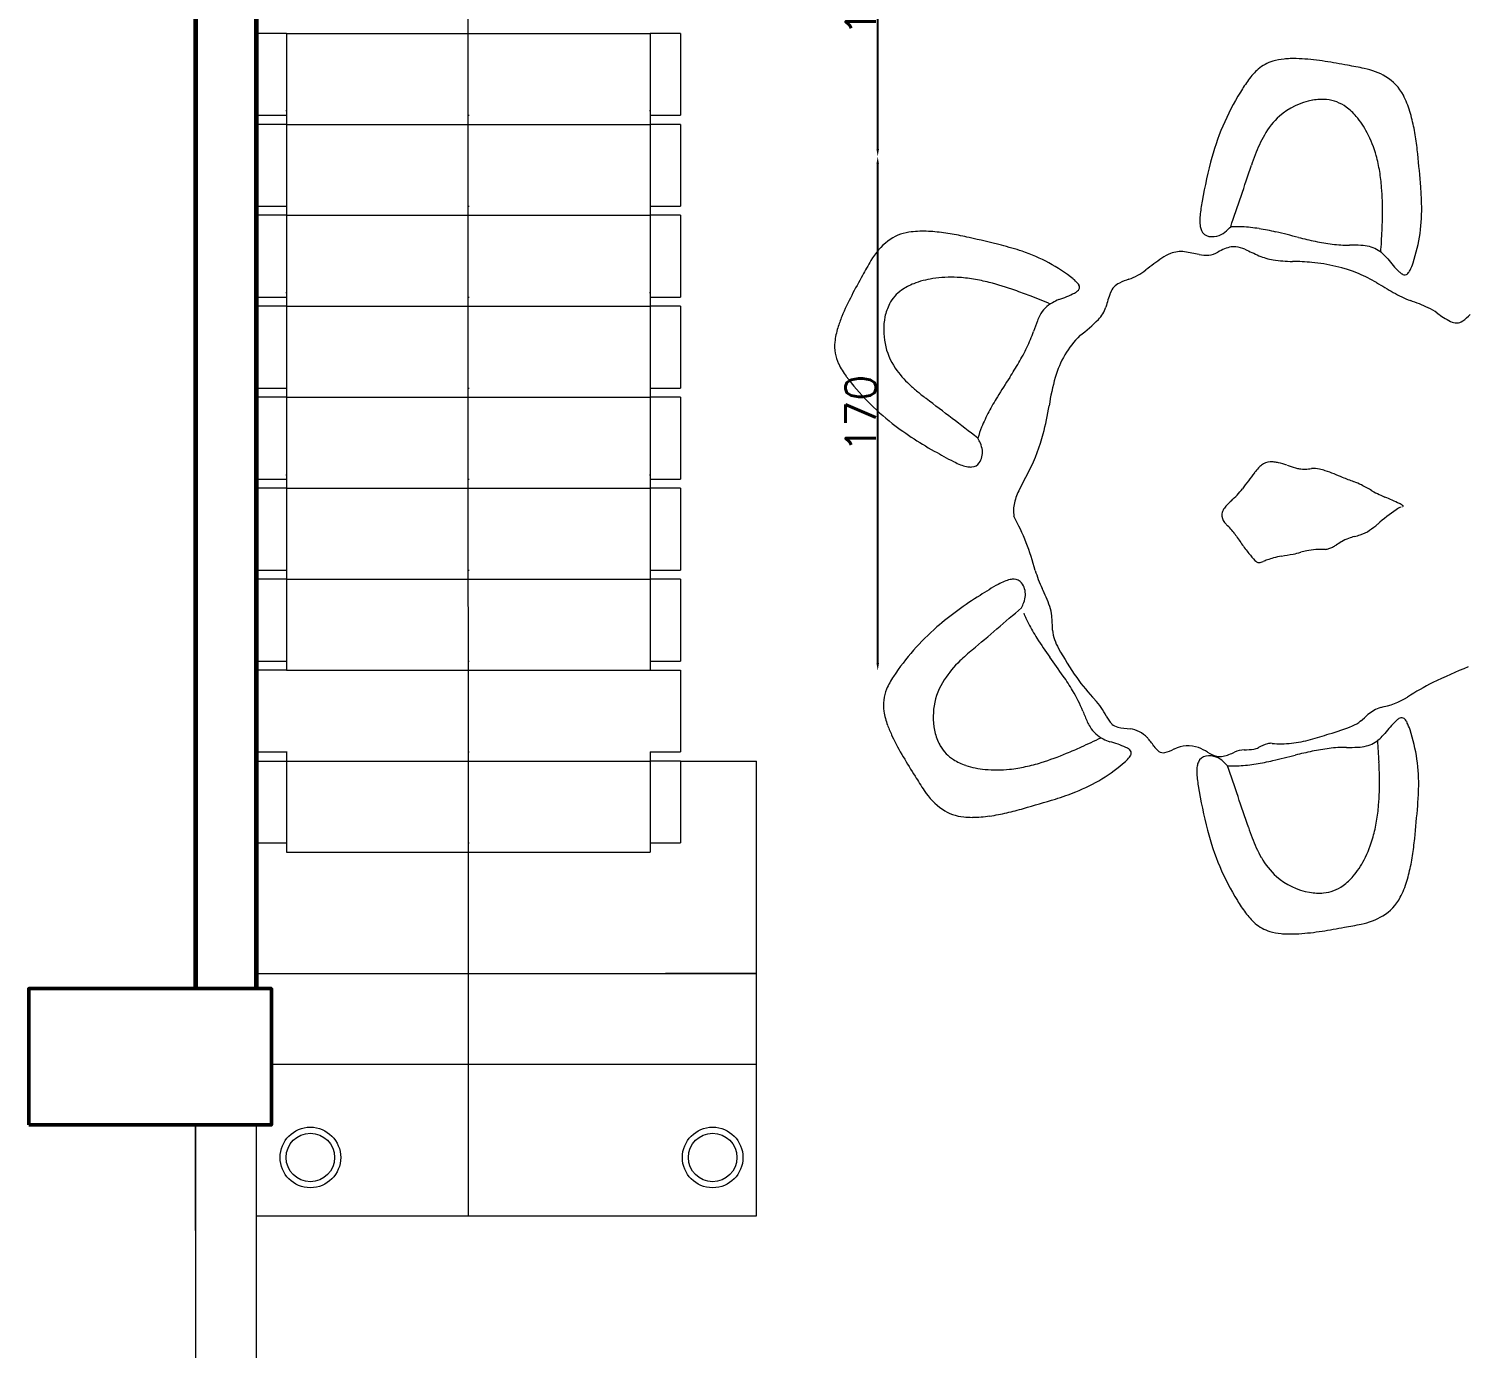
# Model space of a CAD drawing. Extents: x 3270 to 6851, y -140 to 2884.
# Drawn here: x 3773.4 to 4248.8, y 849.1 to 1284.2 of the extents above; entities that cross this region are included whole.
import ezdxf

# ---------------------------------------------------------------- set-up
doc = ezdxf.new("R2010")
doc.units = 0
doc.header["$LTSCALE"] = 20
doc.linetypes.add('ACAD_ISO07W100', pattern=[3, 0, -3])
doc.layers.get('0').update_dxf_attribs({"linetype": 'CONTINUOUS', "lineweight": 15})
doc.layers.get('DEFPOINTS').update_dxf_attribs({"linetype": 'CONTINUOUS'})
for name, color, linetype, lineweight in [('DUVAR', 7, 'CONTINUOUS', 60), ('KOLON', 7, 'CONTINUOUS', 50), ('MERDİVEN', 10, 'CONTINUOUS', 13), ('Ö-MOBİLYA', 31, 'CONTINUOUS', 18), ('ölçü', 102, 'CONTINUOUS', 15)]:
    doc.layers.add(name, color=color, linetype=linetype, lineweight=lineweight)
doc.styles.get("Standard").update_dxf_attribs({"font": 'txttw.shx'})
doc.dimstyles.new('YAZI', dxfattribs={"dimtxt": 10, "dimasz": 2.5, "dimexe": 1.25, "dimexo": 0.625, "dimtad": 1, "dimdec": 0, "dimtxsty": 'Standard', "dimcen": 2.5, "dimse1": 1, "dimse2": 1, "dimclrd": 256, "dimclrt": 256, "dimadec": 0, "dimazin": 0, "dimtfac": 1, "dimtdec": 0, "dimtmove": 0, "dimatfit": 3, "dimfxl": 1, "dimarcsym": 0})

# ---------------------------------------------------------------- blocks, each defined once
blk = doc.blocks.new('*D105')
at = {"layer": 'DEFPOINTS', "color": 0, "transparency": 16777216}
for p in [(4053.38, 1242.13), (4132.75, 1242.13), (4048.55, 1072.58)]:
    blk.add_point(p, dxfattribs=at)
at = {"layer": 'ölçü', "lineweight": -2, "transparency": 16777216}
blk.add_line((4053.38, 1075.08), (4053.38, 1239.63), dxfattribs=at)
at = {"layer": 'ölçü', "transparency": 16777216}
for points in [[(4052.96, 1239.63), (4053.8, 1239.63), (4053.38, 1242.13)], [(4052.96, 1075.08), (4053.8, 1075.08), (4053.38, 1072.58)]]:
    blk.add_solid(points, dxfattribs=at)
at = {"layer": 'ölçü', "transparency": 16777216, "insert": (4047.76, 1157.35), "char_height": 10, "attachment_point": 5, "rotation": 90}
blk.add_mtext('170', dxfattribs=at)
blk = doc.blocks.new('*D135')
at = {"layer": 'DEFPOINTS', "color": 0, "transparency": 16777216}
for p in [(4053.38, 1347.39), (4066.46, 1347.39), (4132.75, 1242.13)]:
    blk.add_point(p, dxfattribs=at)
at = {"layer": 'ölçü', "lineweight": -2, "transparency": 16777216}
blk.add_line((4053.38, 1244.63), (4053.38, 1344.89), dxfattribs=at)
at = {"layer": 'ölçü', "transparency": 16777216}
for points in [[(4052.96, 1344.89), (4053.8, 1344.89), (4053.38, 1347.39)], [(4052.96, 1244.63), (4053.8, 1244.63), (4053.38, 1242.13)]]:
    blk.add_solid(points, dxfattribs=at)
at = {"layer": 'ölçü', "transparency": 16777216, "insert": (4047.76, 1294.76), "char_height": 10, "attachment_point": 5, "rotation": 90}
blk.add_mtext('105', dxfattribs=at)

msp = doc.modelspace()

# ---------------------------------------------------------------- linework, layer by layer
for p, q in [((3828.38, 887.88), (3828.38, 922.74)), ((3828.38, 922.74), (3828.38, 222.74)), ((3848.38, 922.74), (3848.38, 242.74))]:
    msp.add_line(p, q)
at = {"layer": 'DUVAR'}
for p, q in [((3828.38, 1497.74), (3828.38, 967.74)), ((3848.38, 1497.74), (3848.38, 967.74))]:
    msp.add_line(p, q, dxfattribs=at)
at = {"layer": 'KOLON'}
msp.add_lwpolyline([(3773.38, 922.74), (3853.38, 922.74), (3853.38, 967.74), (3773.38, 967.74), (3773.38, 922.74)], dxfattribs=at)
at = {"layer": 'MERDİVEN', "linetype": 'ACAD_ISO07W100'}
for p, q in [((3858.38, 1497.74), (3858.38, 1045.74)), ((3978.38, 1497.74), (3978.38, 1045.74)), ((3850.53, 1368.64), (3975.53, 1281.64)), ((3858.38, 1312.74), (3858.38, 1282.74)), ((3978.38, 1312.74), (3978.38, 1282.74)), ((3858.38, 1255.74), (3978.38, 1255.74)), ((3858.38, 1225.74), (3978.38, 1225.74)), ((3858.38, 1195.74), (3978.38, 1195.74)), ((3858.38, 1165.74), (3978.38, 1165.74)), ((3858.38, 1135.74), (3978.38, 1135.74)), ((3858.38, 1105.74), (3978.38, 1105.74)), ((3858.38, 1075.74), (3978.38, 1075.74)), ((3858.38, 1045.74), (3978.38, 1045.74)), ((3858.38, 1015.74), (3978.38, 1015.74))]:
    msp.add_line(p, q, dxfattribs=at)
at = {"layer": 'MERDİVEN'}
for p, q in [((3918.38, 892.74), (3918.3, 1486.04)), ((3858.38, 1282.74), (3848.38, 1282.74)), ((3858.38, 1282.74), (3978.38, 1282.74)), ((3858.38, 1282.74), (3858.38, 1252.74)), ((3858.38, 1282.74), (3978.38, 1282.74)), ((3858.38, 1282.74), (3968.38, 1282.74)), ((3978.38, 1282.74), (3978.38, 1252.74)), ((3988.38, 1282.74), (3978.38, 1282.74)), ((3988.38, 1282.74), (3988.38, 1255.74)), ((3988.38, 1282.74), (3988.38, 1255.74)), ((3848.38, 1255.74), (3858.38, 1255.74)), ((3978.38, 1255.74), (3988.38, 1255.74)), ((3978.38, 1255.74), (3988.38, 1255.74)), ((3858.38, 1252.74), (3848.38, 1252.74)), ((3858.38, 1252.74), (3978.38, 1252.74)), ((3858.38, 1252.74), (3858.38, 1222.74)), ((3858.38, 1252.74), (3978.38, 1252.74)), ((3858.38, 1252.74), (3968.38, 1252.74)), ((3978.38, 1252.74), (3978.38, 1222.74)), ((3988.38, 1252.74), (3978.38, 1252.74)), ((3988.38, 1252.74), (3988.38, 1225.74)), ((3988.38, 1252.74), (3988.38, 1225.74)), ((3848.38, 1225.74), (3858.38, 1225.74)), ((3858.38, 1222.74), (3848.38, 1222.74)), ((3858.38, 1222.74), (3978.38, 1222.74)), ((3858.38, 1222.74), (3858.38, 1192.74)), ((3858.38, 1222.74), (3978.38, 1222.74)), ((3858.38, 1222.74), (3968.38, 1222.74)), ((3978.38, 1225.74), (3988.38, 1225.74)), ((3978.38, 1225.74), (3988.38, 1225.74)), ((3978.38, 1222.74), (3978.38, 1192.74)), ((3988.38, 1222.74), (3978.38, 1222.74)), ((3988.38, 1222.74), (3988.38, 1195.74)), ((3988.38, 1222.74), (3988.38, 1195.74)), ((3848.38, 1195.74), (3858.38, 1195.74)), ((3978.38, 1195.74), (3988.38, 1195.74)), ((3978.38, 1195.74), (3988.38, 1195.74)), ((3858.38, 1192.74), (3848.38, 1192.74)), ((3858.38, 1192.74), (3978.38, 1192.74)), ((3858.38, 1192.74), (3858.38, 1162.74)), ((3858.38, 1192.74), (3978.38, 1192.74)), ((3858.38, 1192.74), (3968.38, 1192.74)), ((3978.38, 1192.74), (3978.38, 1162.74)), ((3988.38, 1192.74), (3978.38, 1192.74)), ((3988.38, 1192.74), (3988.38, 1165.74)), ((3988.38, 1192.74), (3988.38, 1165.74)), ((3848.38, 1165.74), (3858.38, 1165.74)), ((3978.38, 1165.74), (3988.38, 1165.74)), ((3978.38, 1165.74), (3988.38, 1165.74)), ((3858.38, 1162.74), (3848.38, 1162.74)), ((3858.38, 1162.74), (3978.38, 1162.74)), ((3858.38, 1162.74), (3978.38, 1162.74)), ((3858.38, 1162.74), (3858.38, 1132.74)), ((3858.38, 1162.74), (3978.38, 1162.74)), ((3858.38, 1162.74), (3968.38, 1162.74)), ((3978.38, 1162.74), (3978.38, 1132.74)), ((3988.38, 1162.74), (3978.38, 1162.74)), ((3988.38, 1162.74), (3988.38, 1135.74)), ((3988.38, 1162.74), (3988.38, 1135.74)), ((3848.38, 1135.74), (3858.38, 1135.74)), ((3858.38, 1132.74), (3848.38, 1132.74)), ((3858.38, 1132.74), (3978.38, 1132.74)), ((3858.38, 1132.74), (3858.38, 1102.74)), ((3858.38, 1132.74), (3978.38, 1132.74)), ((3858.38, 1132.74), (3968.38, 1132.74)), ((3978.38, 1135.74), (3988.38, 1135.74)), ((3978.38, 1135.74), (3988.38, 1135.74)), ((3978.38, 1132.74), (3978.38, 1102.74)), ((3988.38, 1132.74), (3978.38, 1132.74)), ((3988.38, 1132.74), (3988.38, 1105.74)), ((3988.38, 1132.74), (3988.38, 1105.74)), ((3848.38, 1105.74), (3858.38, 1105.74)), ((3978.38, 1105.74), (3988.38, 1105.74)), ((3978.38, 1105.74), (3988.38, 1105.74)), ((3858.38, 1102.74), (3848.38, 1102.74)), ((3858.38, 1102.74), (3978.38, 1102.74)), ((3858.38, 1102.74), (3978.38, 1102.74)), ((3858.38, 1102.74), (3858.38, 1072.74)), ((3858.38, 1102.74), (3978.38, 1102.74)), ((3858.38, 1102.74), (3968.38, 1102.74)), ((3978.38, 1102.74), (3978.38, 1072.74)), ((3988.38, 1102.74), (3978.38, 1102.74)), ((3988.38, 1102.74), (3988.38, 1075.74)), ((3988.38, 1102.74), (3988.38, 1075.74)), ((3848.38, 1075.74), (3858.38, 1075.74)), ((3978.38, 1075.74), (3988.38, 1075.74)), ((3858.38, 1072.74), (3848.38, 1072.74)), ((3858.38, 1072.74), (3978.38, 1072.74)), ((3858.38, 1072.74), (3978.38, 1072.74)), ((3858.38, 1072.74), (3978.38, 1072.74)), ((3858.38, 1072.74), (3968.38, 1072.74)), ((3978.38, 1072.74), (3988.38, 1072.74)), ((3988.38, 1072.74), (3988.38, 1045.74)), ((3848.38, 1045.74), (3858.38, 1045.74)), ((3848.38, 1042.74), (3978.38, 1042.74)), ((3848.38, 1042.74), (3978.38, 1042.74)), ((3848.38, 1042.74), (3978.38, 1042.74)), ((3858.38, 1045.74), (3858.38, 1042.74)), ((3858.38, 1042.74), (3858.38, 1012.74)), ((3978.38, 1045.74), (3988.38, 1045.74)), ((3978.38, 1045.74), (3978.38, 1042.74)), ((3978.38, 1042.74), (3978.38, 1012.74)), ((3988.38, 1042.74), (3978.38, 1042.74)), ((3988.38, 1042.74), (3988.38, 1015.74)), ((3988.38, 1042.74), (4013.38, 1042.74)), ((4013.38, 892.74), (4013.38, 1042.74)), ((3848.38, 1015.74), (3858.38, 1015.74)), ((3858.38, 1012.74), (3978.38, 1012.74)), ((3858.38, 1012.74), (3968.38, 1012.74)), ((3978.38, 1015.74), (3988.38, 1015.74)), ((3848.38, 972.74), (4013.38, 972.74)), ((4013.38, 972.74), (3983.38, 972.74)), ((3853.38, 942.74), (4013.38, 942.74)), ((3848.38, 922.74), (3848.38, 892.74)), ((3848.38, 892.74), (3956.16, 892.74)), ((3848.38, 892.74), (4009.73, 892.74)), ((3848.38, 892.74), (4013.38, 892.74)), ((3853.38, 892.74), (3983.38, 892.74)), ((3983.38, 892.74), (3993.38, 892.74))]:
    msp.add_line(p, q, dxfattribs=at)
for centre, radius in [((3866.25, 912.01), 10), ((3866.25, 912.01), 8), ((3998.94, 912.01), 10), ((3998.94, 912.01), 8)]:
    msp.add_circle(centre, radius, dxfattribs=at)
at = {"layer": 'Ö-MOBİLYA'}
for centre, radius, start, end in [((4189.22, 1254.91), 19.46, 95.2531, 106.4343), ((4190.21, 1246.01), 28.41, 91.6566, 95.5894), ((4190.5, 1230.81), 43.61, 86.2802, 91.458), ((4187.78, 1188.29), 86.22, 81.2087, 86.3083), ((4193.61, 1254.31), 22.2, 131.4841, 143.8043), ((4187.31, 1261.28), 12.81, 106.3018, 131.0614), ((4166.11, 1049.47), 226.72, 79.2668, 81.1593), ((4180.51, 1110.32), 164.28, 78.2814, 80.2481), ((4209.56, 1249.27), 22.32, 59.2052, 78.8443), ((4218.77, 1235.98), 53.33, 143.8772, 149.0904), ((4213.22, 1255.34), 15.24, 27.2997, 59.3522), ((4243.09, 1219.9), 82.46, 148.1867, 165.7252), ((4200.9, 1238.18), 22.87, 100.2092, 130.925), ((4199.91, 1243.39), 17.56, 85.0879, 100.0261), ((4200.34, 1248.13), 12.8, 53.7368, 85.1995), ((4205.34, 1250.97), 24.24, 21.1683, 27.9393), ((4202.46, 1237.07), 24.73, 131.9702, 150.5977), ((4197.03, 1243.48), 18.51, 40.0003, 53.9851), ((4188.83, 1236.56), 29.24, 27.3235, 40.0702), ((4187.24, 1243.95), 43.66, 13.6342, 21.1851), ((4167.93, 1239.07), 63.57, 8.6372, 13.8046), ((4219.19, 1227.49), 44.01, 150.4195, 159.8158), ((4180.82, 1232.16), 38.38, 15.5073, 27.6598), ((4123, 1232), 109.06, 5.7762, 8.7628), ((4275.34, 1205.66), 104.25, 159.2039, 161.2097), ((4171.7, 1229.5), 47.88, 9.2687, 15.6655), ((3568.49, 1176.44), 666.35, 4.78836, 5.731), ((4323.04, 1199.15), 165.07, 165.5899, 170.7786), ((-449.98, 2789.02), 4879.29, 341.22935, 341.48071), ((4156.88, 1226.99), 62.91, 4.4902, 9.3505), ((4123.3, 1224.36), 96.6, 359.2123, 4.4812), ((4128.11, 1223.78), 104.72, 1.6103, 4.536), ((4176.22, 1224.84), 56.61, 341.736, 1.9084), ((4181.54, 1220.66), 21.92, 173.166, 179.0215), ((4206.97, 1217.69), 47.53, 170.4166, 173.2685), ((4068.42, 1224.61), 151.47, 357.3854, 359.4033), ((4065.86, 1202.3), 15.02, 98.3991, 127.2652), ((4067.53, 1193.22), 24.24, 92.4139, 99.1849), ((4068.36, 1173.82), 43.66, 84.8798, 92.4307), ((4066.78, 1153.97), 63.57, 79.8828, 85.0501), ((4170.25, 1220.81), 10.63, 178.7854, 189.6), ((4165.12, 1219.93), 5.42, 189.5339, 203.5271), ((4163.14, 1219), 3.24, 202.4443, 261.2067), ((4163.21, 1223.16), 7.62, 291.8925, 313.3133), ((4149.73, 1238.06), 27.71, 312.453, 316.4177), ((4171.44, 1174.12), 44.87, 87.2771, 92.0915), ((4170.71, 1165.94), 53.08, 80.8211, 86.9067), ((4164.28, 1127.59), 91.95, 77.1463, 80.6783), ((4087.85, 800.17), 428.18, 75.9035, 76.9216), ((3906.33, 1232.18), 313.74, 356.0532, 357.3547), ((4069.91, 1197.12), 21.59, 127.5083, 150.3656), ((4059.02, 1109.15), 109.06, 77.0218, 80.0084), ((3933.35, 566.22), 666.35, 76.03396, 76.9766), ((4072.13, 1124.68), 90.9, 71.4629, 75.9681), ((4163.82, 1222.16), 6.46, 259.5067, 290.1495), ((4172.63, 1199.32), 13.29, 101.3337, 121.9278), ((4170.81, 1206.18), 6.22, 83.5906, 97.3281), ((4170.02, 1201.08), 11.38, 66.6805, 82.4913), ((4227.46, 1357.05), 145.94, 255.9926, 258.2332), ((4211.87, 1281.4), 68.69, 258.0901, 262.8317), ((4209.08, 1258.56), 45.68, 262.7345, 269.8662), ((4209.84, 1147.61), 65.27, 87.4316, 90.7652), ((4212.04, 1198.08), 14.75, 76.188, 87.1767), ((4213.16, 1202.61), 10.09, 47.3811, 76.2137), ((4192.73, 1124.49), 164.28, 149.527, 151.4937), ((4083.31, 1157.99), 55.77, 51.6822, 71.467), ((4216.26, 1109.2), 121.09, 124.8265, 127.9191), ((4156.22, 1194.85), 16.5, 112.234, 123.5294), ((4153.36, 1201.88), 8.91, 82.0997, 112.3183), ((4145.58, 1150.89), 60.48, 76.7891, 81.4372), ((4161.55, 1220.71), 11.14, 258.8827, 275.2491), ((4161.2, 1219.02), 9.51, 278.3176, 297.6133), ((4402.03, 1705.79), 544.11, 245.2837, 245.8178), ((4187.13, 1228.31), 20.51, 247.0646, 260.7566), ((4190.84, 1253.75), 46.21, 261.2874, 269.1902), ((4205.41, 1194.13), 21.57, 41.2265, 47.4994), ((4253.61, 1232.81), 40.26, 217.4305, 225.408), ((4245.72, 1091.29), 226.72, 150.5124, 152.4049), ((4129.29, 1221.21), 20.72, 289.4193, 307.2872), ((4188.62, 1117.46), 90.1, 84.9331, 89.0051), ((4191.75, 1153.02), 54.4, 67.9706, 84.9034), ((4193.84, 1159.75), 47.38, 59.4628, 67.2615), ((4229.11, 1208), 5.39, 225.609, 238.6919), ((4227.52, 1205.37), 2.31, 238.6348, 254.9661), ((4227.25, 1204.29), 1.2, 254.0984, 295.0184), ((4226.98, 1204.75), 1.74, 296.5958, 317.974), ((4224.48, 1206.92), 5.05, 318.7395, 332.936), ((4213.16, 1212.46), 17.65, 333.6172, 342.2894), ((4068.54, 1187.65), 12.7, 124.9204, 152.6099), ((4071.95, 1182.94), 18.51, 111.2459, 125.2307), ((4075.87, 1172.95), 29.24, 98.5691, 111.3158), ((4077.46, 1163.95), 38.38, 86.7529, 98.9054), ((4077.05, 1154.46), 47.88, 80.5143, 86.9111), ((4074.66, 1139.62), 62.91, 75.7358, 80.5961), ((4066.35, 1106.98), 96.6, 70.4579, 75.7268), ((4110.98, 1193.13), 11.03, 40.8694, 51.2444), ((4116.32, 1197.81), 3.94, 28.7051, 40.3024), ((4117.84, 1199.56), 2.31, 309.8804, 326.2117), ((4118.25, 1198.85), 1.74, 7.8414, 29.2196), ((4118.78, 1198.96), 1.2, 325.344, 6.264), ((4135.54, 1195.13), 5.8, 114.4435, 159.3934), ((4145.43, 1174.98), 28.25, 109.098, 115.7932), ((4584.09, 1815.65), 715.84, 239.23381, 239.74815), ((4121.24, 1156.44), 86.22, 152.4543, 157.5539), ((4072, 1185.94), 16.56, 152.8541, 168.5562), ((4048.47, 1055.09), 151.47, 68.631, 70.6489), ((3989.19, 904.05), 313.74, 67.2988, 68.6003), ((4115.95, 1184.93), 10.26, 118.785, 152.3945), ((4121.38, 1175.01), 21.57, 112.4721, 118.745), ((4100.24, 1233.09), 40.26, 288.6761, 296.6536), ((4115.87, 1201.92), 5.39, 296.8546, 309.9375), ((4174.24, 1180.9), 47.04, 159.762, 165.7761), ((4242.33, 1229.81), 37.6, 239.8561, 249.368), ((4207.92, 1134.02), 64.19, 65.0983, 70.7553), ((4081.85, 1172.69), 43.61, 157.5258, 162.7036), ((4077.77, 1184.87), 22.42, 168.8029, 213.9592), ((4121.92, 1181.55), 17.13, 151.6091, 157.9139), ((4118.5, 1195.87), 10.7, 315.7925, 341.3726), ((4224.33, 1170.85), 23.89, 55.3027, 63.6088), ((4253.37, 1210.33), 25.15, 232.1174, 243.9209), ((4238.72, 1199.17), 13.61, 304.001, 317.7797), ((4061.97, 1178.7), 22.84, 162.2749, 174.3477), ((4061.55, 1199.2), 45.68, 333.9801, 341.1118), ((4166.85, 1164.25), 65.27, 158.6772, 162.0108), ((4081.79, 1232.94), 62.87, 307.5038, 314.907), ((4244.54, 1192.55), 5.29, 245.206, 268.391), ((4244.29, 1190.89), 3.63, 271.5152, 304.2354), ((4052.37, 1179.54), 13.21, 173.8674, 206.0121), ((4040.82, 1209.19), 68.69, 329.3357, 334.0773), ((4142.44, 1160.57), 31.73, 134.8453, 164.0457), ((4062.56, 1184.32), 24.46, 205.6169, 216.8837), ((4110.11, 1220.1), 83.97, 216.9402, 231.7882), ((4085.69, 1190.61), 32.21, 214.5537, 227.271), ((3974.19, 1248.27), 145.94, 327.2382, 329.4788), ((4102.64, 1208.25), 56.67, 226.7897, 230.4576), ((4456.62, 937.03), 428.18, 147.1491, 148.1672), ((4177.49, 1150.42), 68.22, 163.9438, 171.9999), ((4132.95, 1244.94), 104.25, 230.4495, 232.4553), ((1114.4, -2720.43), 4879.29, 52.47494, 52.72631), ((4171.16, 1114.67), 91.95, 148.3919, 151.9239), ((4136.92, 1133.09), 53.08, 152.0667, 158.1523), ((4007.74, 1176.75), 103.58, 345.4208, 350.6498), ((4129.06, 1246.66), 116.58, 232.5424, 241.2287), ((4129.4, 1136.41), 44.87, 158.5227, 163.3371), ((4051.68, 1165.15), 58.13, 332.7451, 345.5804), ((4061.87, 1136.41), 27.71, 23.6986, 27.6633), ((4079.59, 1144.15), 8.38, 7.7224, 23.8982), ((4123.01, 1230.25), 99.31, 239.7326, 243.7705), ((4088.58, 1160.94), 21.92, 244.4116, 250.2671), ((4084.26, 1142.92), 3.18, 273.3903, 325.0799), ((4081.63, 1144.62), 6.3, 326.106, 6.0393), ((4182.96, 1136.59), 4.8, 91.0863, 128.6771), ((4183.25, 1133.05), 8.36, 83.5667, 92.625), ((4182.72, 1128.22), 13.21, 77.5774, 83.6228), ((4178.58, 1110.63), 31.28, 71.7457, 77.1144), ((4084.81, 1150.3), 10.63, 250.031, 260.8456), ((4083.99, 1145.15), 5.42, 260.7795, 274.7727), ((4296.29, 1033.5), 219.67, 151.437, 153.2301), ((4294.91, 1045.34), 149.35, 141.7231, 144.2839), ((4202.79, 1117.81), 32.15, 137.7726, 141.4026), ((4185.61, 1133.46), 8.9, 129.3811, 138.0454), ((4216.44, 1225.53), 89.69, 251.7718, 253.6255), ((4195.37, 1154.06), 15.19, 253.8997, 259.0263), ((4193.96, 1146.77), 7.76, 258.9552, 273.5848), ((4189.42, 1210.42), 71.58, 274.0254, 275.6375), ((4197.12, 1129.26), 9.96, 78.6252, 93.8434), ((4195.94, 1123.35), 15.99, 71.4923, 78.651), ((4180.44, 1078.25), 63.68, 65.625, 71.1452), ((4119.48, 1122.66), 21.65, 153.1312, 165.9418), ((4149.29, 1151.39), 30.81, 317.2932, 322.253), ((4137.77, 944.17), 204.07, 69.1271, 70.2554), ((4199.56, 1106.44), 30.45, 64.0061, 68.9707), ((4180.65, 1069.73), 71.73, 60.1014, 63.2799), ((4237.45, 1169.71), 43.27, 240.8909, 244.5044), ((4108.16, 1125.34), 10.02, 165.1233, 190.762), ((4174.61, 1121.3), 8.45, 135.8296, 147.5544), ((4194.66, 1101.92), 36.32, 132.6603, 135.9415), ((4141.28, 1159.67), 42.32, 312.8189, 316.4059), ((4248.1, 1193.37), 69.2, 244.9764, 246.6612), ((4185.7, 1046.33), 90.53, 63.9398, 67.2677), ((4222.37, 1121.09), 7.27, 55.443, 64.6859), ((4226.1, 1126.48), 0.707, 35.0694, 56.639), ((4226.43, 1127.04), 0.365, 280.225, 313.7077), ((4226.61, 1126.83), 0.0914, 322.7454, 38.2577), ((4025.73, 1084.58), 82.35, 14.8237, 28.1833), ((4170.79, 1123.91), 3.89, 174.3975, 219.0566), ((4170.77, 1123.76), 3.89, 147.8254, 172.1124), ((4259.05, 1074.79), 61.55, 124.2848, 131.4725), ((4229.88, 1117.1), 10.16, 112.0784, 122.8093), ((4174.04, 1126.34), 7.94, 217.9371, 225.1931), ((4150.98, 1102.07), 25.54, 42.3135, 46.8629), ((4155.17, 1106.26), 19.63, 35.6559, 41.506), ((6553.93, 2780.69), 2905.74, 214.91164, 214.99101), ((4202.69, 1146.92), 31.17, 284.7548, 288.4555), ((4208.62, 1129.13), 12.42, 288.44, 304.205), ((4199.47, 1142.8), 28.86, 303.9812, 310.6811), ((4215.09, 1143.66), 50.92, 215.0741, 219.5403), ((4200.08, 1084.04), 28.53, 88.2581, 100.4887), ((4199.78, 1121.16), 8.69, 277.7094, 286.3254), ((4200.11, 1119.8), 7.29, 286.8187, 297.0733), ((4196.92, 1126.03), 14.29, 297.0882, 302.4331), ((4257.54, 1032.9), 96.83, 121.9492, 123.1511), ((4212.28, 1105.54), 11.24, 108.5158, 122.12), ((4218.05, 1088.53), 29.21, 104.7368, 108.6577), ((4201.24, 1130.66), 31.98, 217.376, 222.8948), ((4179.79, 1110.77), 2.73, 223.4506, 237.2634), ((4179.12, 1109.76), 1.52, 238.1021, 272.5083), ((4179.1, 1111.16), 2.91, 271.6398, 284.5106), ((4178.26, 1114.5), 6.36, 284.3096, 290.7303), ((4503.34, 292.13), 877.93, 111.47724, 111.57473), ((4189.65, 1088.37), 22.13, 104.9738, 110.5042), ((4192.37, 1077.87), 32.98, 100.163, 104.8281), ((2672.33, 9761.63), 8782.81, 279.927865, 279.95322), ((4184.47, 1141.74), 31.3, 280.8936, 285.6922), ((4200.31, 1085.91), 26.74, 101.7136, 106.0229), ((4145.84, 1117.56), 42.22, 196.3905, 205.0653), ((4141.71, 1014.42), 99.31, 119.2903, 123.3281), ((4103.63, 1081.79), 21.92, 112.7936, 118.6492), ((4099.3, 1092.22), 10.63, 102.2151, 113.0297), ((4098.21, 1097.31), 5.42, 88.2881, 102.2812), ((4098.35, 1099.55), 3.18, 37.9808, 89.6705), ((4095.81, 1097.72), 6.3, 357.0214, 36.9548), ((4057.13, 1074.59), 56.35, 19.8939, 26.4315), ((4148.63, 998.35), 116.58, 121.832, 130.5184), ((4075.65, 1104.86), 27.71, 335.3975, 339.3622), ((4093.76, 1098.07), 8.38, 339.1625, 355.3383), ((4095.12, 1088.73), 15.83, 7.0869, 18.5428), ((926.45, 4798.81), 4879.29, 310.33445, 310.58581), ((4141.59, 1107.82), 43.24, 202.0899, 207.0723), ((1949.26, 973.42), 2164.75, 2.97817, 3.10533), ((4128.28, 1023.86), 83.97, 131.2726, 146.1206), ((4158.01, 1116.45), 61.79, 207.2693, 212.5028), ((4123.42, 1086.78), 12.37, 184.1441, 198.7601), ((4144.17, 1009.73), 91.71, 130.5369, 133.9526), ((4219.39, 1156.2), 134.91, 212.7341, 215.9547), ((4129.92, 1089.11), 19.27, 199.0878, 208.5826), ((4234.58, 1149.55), 140.13, 209.8125, 214.4458), ((4105.11, 1049.84), 35.73, 133.496, 146.437), ((3806.52, 856.79), 375.1, 34.7845, 35.9477), ((4078.89, 1057.05), 24.46, 146.1771, 157.4439), ((4045.89, 1023.21), 83.56, 30.7967, 34.6999), ((4166.39, 1103.31), 57.74, 214.8779, 224.2753), ((4327.57, 880.41), 209.08, 112.3239, 115.8203), ((4068.46, 1061.29), 13.21, 157.0486, 189.1933), ((4094.13, 1057.32), 22.44, 146.8532, 194.2496), ((4075.68, 1040.75), 48.99, 22.1463, 31.0102), ((4274.65, 991.37), 86.14, 116.2807, 122.6844), ((4109.56, 1048.44), 21.25, 25.4179, 43.2325), ((4223.42, 1048.47), 12.71, 109.3605, 130.9214), ((4214.98, 1084.91), 24.81, 279.8102, 302.0132), ((4078, 1062.64), 22.84, 188.713, 200.7859), ((4181.97, 1082.66), 65.27, 201.05, 204.3835), ((4138.02, 1062.99), 17.13, 205.1469, 211.4517), ((4137.86, 1062.12), 10.17, 206.6236, 224.6396), ((4205.53, 1064.76), 11.33, 293.1257, 309.1212), ((4139.16, 1142.71), 113.71, 310.2813, 311.8976), ((4252.6, 1027.33), 40.26, 134.592, 142.5695), ((4228.11, 1052.15), 5.39, 121.3081, 134.391), ((4226.51, 1054.78), 2.31, 105.0339, 121.3652), ((4226.24, 1055.86), 1.2, 64.9816, 105.9016), ((4225.97, 1055.39), 1.74, 42.026, 63.4042), ((4223.47, 1053.23), 5.05, 27.064, 41.2605), ((4212.15, 1047.68), 17.65, 17.7106, 26.3828), ((4097.54, 1069.7), 43.61, 200.3571, 205.535), ((4136, 1088.03), 86.22, 205.5068, 210.6065), ((4088.41, 1055.94), 16.56, 194.5045, 210.2066), ((4132.24, 1059.29), 10.26, 210.6663, 244.2757), ((4133.53, 1058.15), 4.31, 227.505, 257.2131), ((4138.04, 1079.63), 26.25, 257.9835, 266.9457), ((4135.17, 1043.66), 9.86, 43.67, 81.4555), ((4168.56, 1152.47), 106.26, 285.0307, 288.5196), ((4182.52, 1122.13), 73.14, 285.7023, 292.0511), ((4204.4, 1066.02), 21.57, 312.5006, 318.7735), ((4175.21, 1035.31), 56.61, 358.0916, 18.264), ((4085.05, 1054.05), 12.7, 210.4509, 238.1404), ((4057.92, 1185.34), 151.47, 292.4119, 294.4298), ((3990.66, 1333.01), 313.74, 294.4605, 295.762), ((4137.14, 1069.49), 21.57, 244.3157, 250.5886), ((4119.13, 1010.37), 40.26, 66.4072, 74.3847), ((4133.07, 1042.33), 5.39, 53.1232, 66.2061), ((4134.91, 1044.79), 2.31, 36.8491, 53.1803), ((4135.81, 1045.44), 1.2, 356.7967, 37.7168), ((4116.23, 1028.02), 34.42, 34.8017, 40.72), ((4150.18, 1051.5), 6.87, 213.9879, 233.8017), ((4147.56, 1047.97), 2.48, 234.5531, 281.8366), ((4144.21, 1060.37), 15.31, 284.6026, 297.0477), ((4155.72, 1037.34), 10.43, 70.5147, 115.8474), ((4152.25, 1029.44), 19.04, 58.5804, 68.6192), ((4174.82, 1036.67), 9.77, 93.1931, 112.3791), ((4173.53, 1074.26), 27.84, 271.5224, 278.0846), ((4176.14, 1053.55), 6.98, 280.8507, 293.9159), ((4189.95, 1025.61), 24.2, 109.3737, 117.0114), ((4183.15, 1044.04), 4.56, 85.7608, 105.5351), ((4186.44, 1078.36), 29.91, 264.3222, 276.5582), ((4184.63, 1092.57), 44.24, 276.7919, 285.052), ((4226.45, 903.09), 145.94, 101.7668, 104.0074), ((4210.86, 978.75), 68.69, 97.1683, 101.9099), ((4208.07, 1001.59), 45.68, 90.1338, 97.2655), ((4208.83, 1112.53), 65.27, 269.2348, 272.5684), ((4211.03, 1062.06), 14.75, 272.8233, 283.812), ((4212.15, 1057.54), 10.09, 283.7863, 312.6189), ((3905.33, 1027.96), 313.74, 2.6453, 3.9468), ((4256.83, 1159.73), 226.72, 210.6558, 212.5483), ((4088.2, 1058.93), 18.51, 237.8301, 251.8148), ((4091.58, 1069.11), 29.24, 251.745, 264.4917), ((4088.6, 1102.33), 62.91, 282.4646, 287.325), ((4078.55, 1134.49), 96.6, 287.3339, 292.6029), ((4098.21, 1084.46), 55.77, 291.5937, 311.3785), ((4127.71, 1050.84), 11.03, 311.8164, 322.1913), ((4133.3, 1046.45), 3.94, 322.7584, 334.3556), ((4135.29, 1045.52), 1.74, 333.8411, 355.2194), ((4164.11, 1040.21), 5.42, 156.4729, 170.4661), ((4162.13, 1041.14), 3.24, 98.7933, 157.5557), ((4162.82, 1037.99), 6.46, 69.8505, 100.4933), ((4168.91, 1056.54), 12.76, 238.2032, 252.5575), ((4162.2, 1036.99), 7.62, 46.6867, 68.1075), ((4166.28, 1048.85), 4.64, 255.0081, 282.4872), ((4163.33, 1061.1), 17.24, 283.272, 296.7799), ((4148.72, 1022.08), 27.71, 43.5823, 47.547), ((4170.43, 1086.03), 44.87, 267.9085, 272.7229), ((-450.99, -528.87), 4879.29, 18.51929, 18.77065), ((4169.7, 1094.21), 53.08, 273.0933, 279.1789), ((4163.27, 1132.55), 91.95, 279.3217, 282.8537), ((4086.84, 1459.97), 428.18, 283.0784, 284.0965), ((4067.41, 1035.53), 151.47, 0.5967, 2.6146), ((4205.69, 1123.75), 164.28, 211.5671, 213.5338), ((4092.68, 1078.19), 38.38, 264.1554, 276.3079), ((4091.77, 1087.64), 47.88, 276.1497, 282.5465), ((4169.24, 1039.34), 10.63, 170.4, 181.2146), ((4180.53, 1039.49), 21.92, 180.9785, 186.834), ((4205.97, 1042.45), 47.53, 186.7315, 189.5834), ((4122.29, 1035.78), 96.6, 355.5188, 0.7877), ((4086.92, 1044.66), 21.59, 212.6951, 235.5525), ((4085.27, 1117.12), 90.9, 287.0927, 291.5979), ((4322.04, 1060.99), 165.07, 189.2214, 194.4101), ((4127.1, 1036.37), 104.72, 355.464, 358.3897), ((4071.35, 1131.93), 109.06, 283.0524, 286.039), ((3916.87, 1667.38), 666.35, 286.08416, 287.02679), ((4155.87, 1033.16), 62.91, 350.6495, 355.5098), ((3567.48, 1083.71), 666.35, 354.269, 355.21164), ((4083.15, 1039.28), 15.02, 235.7955, 264.6616), ((4084.34, 1048.43), 24.24, 263.8759, 270.6469), ((4084.13, 1067.85), 43.66, 270.63, 278.181), ((4081.48, 1087.58), 63.57, 278.0106, 283.178), ((4170.69, 1030.65), 47.88, 344.3345, 350.7313), ((4242.08, 1040.25), 82.46, 194.2748, 211.8133), ((4274.34, 1054.49), 104.25, 198.7903, 200.7961), ((4218.18, 1032.66), 44.01, 200.1842, 209.5805), ((4179.81, 1027.98), 38.38, 332.3402, 344.4927), ((4121.99, 1028.14), 109.06, 351.2372, 354.2238), ((4201.46, 1023.08), 24.73, 209.4023, 228.0298), ((4187.82, 1023.59), 29.24, 319.9298, 332.6765), ((4166.93, 1021.08), 63.57, 346.1954, 351.3628), ((4199.9, 1021.97), 22.87, 229.075, 259.7908), ((4196.02, 1016.67), 18.51, 306.0149, 319.9997), ((4186.23, 1016.2), 43.66, 338.8149, 346.3658), ((4198.9, 1016.75), 17.56, 259.9739, 274.9121), ((4199.33, 1012.01), 12.8, 274.8005, 306.2632), ((4204.34, 1009.17), 24.24, 332.0607, 338.8317), ((4217.76, 1024.17), 53.33, 210.9096, 216.1228), ((4212.21, 1004.81), 15.24, 300.6478, 332.7003), ((4192.6, 1005.84), 22.2, 216.1957, 228.5159), ((4186.31, 998.87), 12.81, 228.9386, 253.6982), ((4179.5, 1149.83), 164.28, 279.7519, 281.7186), ((4208.55, 1010.87), 22.32, 281.1557, 300.7948), ((4188.22, 1005.24), 19.46, 253.5657, 264.7469), ((4189.2, 1014.14), 28.41, 264.4106, 268.3434), ((4189.49, 1029.34), 43.61, 268.542, 273.7198), ((4186.77, 1071.86), 86.22, 273.6917, 278.7913), ((4165.1, 1210.68), 226.72, 278.8407, 280.7332)]:
    msp.add_arc(centre, radius, start, end, dxfattribs=at)

# ---------------------------------------------------------------- dimensions: what is measured, and where the dimension line sits
at = {"layer": 'ölçü'}
for base, p1, p2, picture, middle in [((4053.38, 1347.39), (4132.75, 1242.13), (4066.46, 1347.39), '*D135', (4047.76, 1294.76)), ((4053.38, 1242.13), (4048.55, 1072.58), (4132.75, 1242.13), '*D105', (4047.76, 1157.35))]:
    dim = msp.add_linear_dim(base=base, p1=p1, p2=p2, angle=270, dimstyle='YAZI', dxfattribs=at)
    dim.commit()
    dim.dimension.update_dxf_attribs({"geometry": picture, "text_midpoint": middle})

doc.saveas('drawing.dxf')
